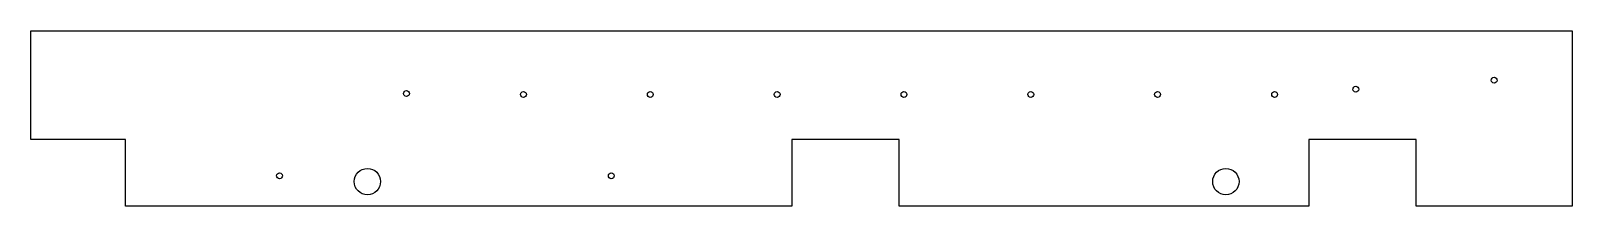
# Model space of a CAD drawing. Header units: millimetres. Extents: x 0 to 158, y 0 to 18.
import ezdxf

# ---------------------------------------------------------------- set-up
doc = ezdxf.new("R2010")
doc.units = ezdxf.units.MM

msp = doc.modelspace()

# ---------------------------------------------------------------- linework, layer by layer
at = {"layer": 'Centres'}
for centre in [(150, 12.86), (38.5, 11.5), (50.5, 11.41), (63.5, 11.41), (76.5, 11.41), (89.5, 11.41), (102.5, 11.41), (115.5, 11.41), (127.5, 11.41), (135.82, 11.94), (25.5, 3.1), (59.5, 3.1)]:
    msp.add_circle(centre, 0.3, dxfattribs=at)
at = {"layer": 'Edge.Cuts'}
for p, q in [((0, 17.9), (158, 17.9)), ((0, 6.8), (0, 17.9)), ((158, 17.9), (158, 0)), ((9.7, 6.8), (0, 6.8)), ((9.7, 0), (9.7, 6.8)), ((89, 6.8), (78, 6.8)), ((78, 6.8), (78, 0)), ((89, 0), (89, 6.8)), ((142, 6.8), (131, 6.8)), ((131, 6.8), (131, 0)), ((142, 0), (142, 6.8)), ((78, 0), (9.7, 0)), ((131, 0), (89, 0)), ((158, 0), (142, 0))]:
    msp.add_line(p, q, dxfattribs=at)
at = {"layer": 'Holes'}
for centre in [(34.5, 2.5), (122.5, 2.5)]:
    msp.add_circle(centre, 1.35, dxfattribs=at)

doc.saveas('drawing.dxf')
